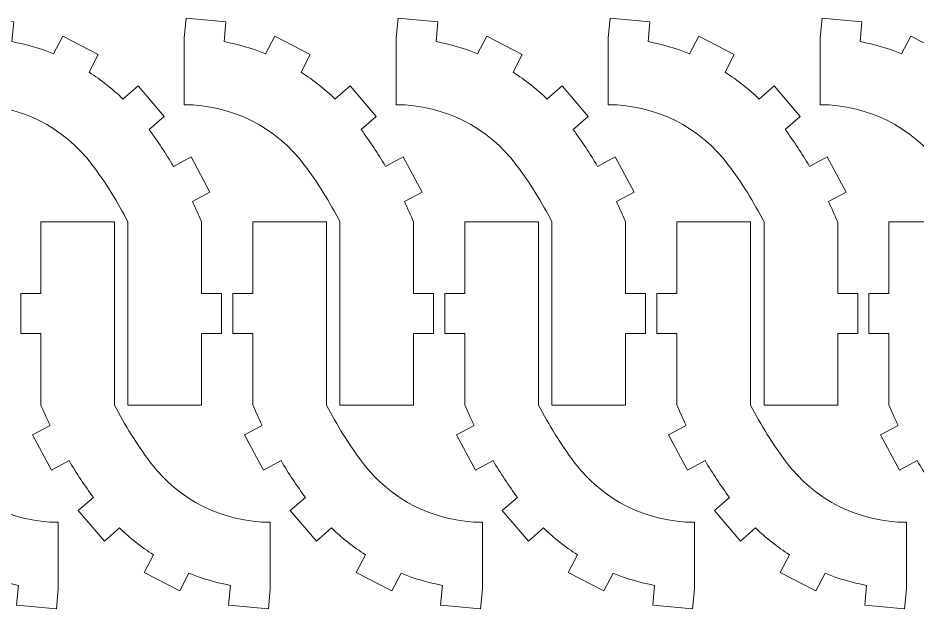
# Model space of a CAD drawing. Header units: millimetres. Extents: x -263 to 263, y -151 to 151.
# Drawn here: x 3 to 137.9, y 62.6 to 151.2 of the extents above; entities that cross this region are included whole.
import ezdxf

# ---------------------------------------------------------------- set-up
doc = ezdxf.new("R2010")
doc.units = ezdxf.units.MM
doc.header["$MEASUREMENT"] = 0
doc.layers.add('Camada 1', color=7, linetype='Continuous')

msp = doc.modelspace()

# ---------------------------------------------------------------- linework, layer by layer
at = {"layer": 'Camada 1', "lineweight": 20}
for points in [[(19.4845, 120.6356), (19.4845, 120.6356), (19.4845, 93.1902), (19.4845, 93.1902), (19.4845, 93.1902), (19.4845, 93.1902), (30.5248, 93.1902), (30.5248, 93.1902), (30.5248, 93.1902), (30.5248, 93.1902), (30.5248, 103.9129), (30.5248, 103.9129), (30.5248, 103.9129), (30.5248, 103.9129), (33.5248, 103.9129), (33.5248, 103.9129), (33.5248, 103.9129), (33.5248, 103.9129), (33.5248, 109.9129), (33.5248, 109.9129), (33.5248, 109.9129), (33.5248, 109.9129), (30.5248, 109.9129), (30.5248, 109.9129), (30.5248, 109.9129), (30.5248, 109.9129), (30.5248, 120.6356), (30.5248, 120.6356), (30.5248, 120.6356), (30.0886, 121.6592), (29.628, 122.6723), (29.1434, 123.6739), (29.1434, 123.6739), (29.1434, 123.6739), (31.7855, 125.0949), (31.7855, 125.0949), (31.7855, 125.0949), (31.7855, 125.0949), (28.9436, 130.3791), (28.9436, 130.3791), (28.9436, 130.3791), (28.9436, 130.3791), (26.3014, 128.9582), (26.3014, 128.9582), (26.3014, 128.9582), (25.1714, 130.8591), (23.952, 132.7055), (22.6472, 134.491), (22.6472, 134.491), (22.6472, 134.491), (24.9192, 136.4405), (24.9192, 136.4405), (24.9192, 136.4405), (24.9192, 136.4405), (21.0121, 140.9939), (21.0121, 140.9939), (21.0121, 140.9939), (21.0121, 140.9939), (18.7353, 139.0404), (18.7353, 139.0404), (18.7353, 139.0404), (17.1795, 140.5466), (15.4771, 141.8935), (13.6534, 143.0611), (13.6534, 143.0611), (13.6534, 143.0611), (15.0308, 145.7262), (15.0308, 145.7262), (15.0308, 145.7262), (15.0308, 145.7262), (9.7007, 148.4811), (9.7007, 148.4811), (9.7007, 148.4811), (9.7007, 148.4811), (8.3232, 145.816), (8.3232, 145.816), (8.3232, 145.816), (6.3159, 146.6285), (4.2325, 147.2383), (2.1039, 147.6364), (2.1039, 147.6364), (2.1039, 147.6364), (2.3809, 150.6235), (2.3809, 150.6235), (2.3809, 150.6235), (2.3809, 150.6235), (-3.5935, 151.1774), (-3.5935, 151.1774), (-3.5935, 151.1774), (-3.5935, 151.1774), (-3.8704, 148.1902), (-3.8704, 148.1902), (-3.8704, 148.1902), (-3.8704, 148.1902), (-3.8704, 138.1902), (-3.8704, 138.1902), (-3.8704, 138.1902), (3.2116, 138.1902), (9.8803, 134.8558), (14.1296, 129.1902), (14.1296, 129.1902), (16.1516, 126.4941), (17.943, 123.6325), (19.4845, 120.6356)], [(51.2681, 120.6356), (51.2681, 120.6356), (51.2681, 93.1902), (51.2681, 93.1902), (51.2681, 93.1902), (51.2681, 93.1902), (62.3084, 93.1902), (62.3084, 93.1902), (62.3084, 93.1902), (62.3084, 93.1902), (62.3084, 103.9129), (62.3084, 103.9129), (62.3084, 103.9129), (62.3084, 103.9129), (65.3084, 103.9129), (65.3084, 103.9129), (65.3084, 103.9129), (65.3084, 103.9129), (65.3084, 109.9129), (65.3084, 109.9129), (65.3084, 109.9129), (65.3084, 109.9129), (62.3084, 109.9129), (62.3084, 109.9129), (62.3084, 109.9129), (62.3084, 109.9129), (62.3084, 120.6356), (62.3084, 120.6356), (62.3084, 120.6356), (61.8722, 121.6592), (61.4116, 122.6723), (60.927, 123.6739), (60.927, 123.6739), (60.927, 123.6739), (63.5691, 125.0949), (63.5691, 125.0949), (63.5691, 125.0949), (63.5691, 125.0949), (60.7272, 130.3791), (60.7272, 130.3791), (60.7272, 130.3791), (60.7272, 130.3791), (58.085, 128.9582), (58.085, 128.9582), (58.085, 128.9582), (56.955, 130.8591), (55.7356, 132.7055), (54.4308, 134.491), (54.4308, 134.491), (54.4308, 134.491), (56.7028, 136.4405), (56.7028, 136.4405), (56.7028, 136.4405), (56.7028, 136.4405), (52.7957, 140.9939), (52.7957, 140.9939), (52.7957, 140.9939), (52.7957, 140.9939), (50.5189, 139.0404), (50.5189, 139.0404), (50.5189, 139.0404), (48.9631, 140.5466), (47.2607, 141.8935), (45.437, 143.0611), (45.437, 143.0611), (45.437, 143.0611), (46.8144, 145.7262), (46.8144, 145.7262), (46.8144, 145.7262), (46.8144, 145.7262), (41.4843, 148.4811), (41.4843, 148.4811), (41.4843, 148.4811), (41.4843, 148.4811), (40.1068, 145.816), (40.1068, 145.816), (40.1068, 145.816), (38.0995, 146.6285), (36.0161, 147.2383), (33.8875, 147.6364), (33.8875, 147.6364), (33.8875, 147.6364), (34.1645, 150.6235), (34.1645, 150.6235), (34.1645, 150.6235), (34.1645, 150.6235), (28.1901, 151.1774), (28.1901, 151.1774), (28.1901, 151.1774), (28.1901, 151.1774), (27.9132, 148.1902), (27.9132, 148.1902), (27.9132, 148.1902), (27.9132, 148.1902), (27.9132, 138.1902), (27.9132, 138.1902), (27.9132, 138.1902), (34.9952, 138.1902), (41.6639, 134.8558), (45.9132, 129.1902), (45.9132, 129.1902), (47.9352, 126.4941), (49.7266, 123.6325), (51.2681, 120.6356)], [(83.0517, 120.6356), (83.0517, 120.6356), (83.0517, 93.1902), (83.0517, 93.1902), (83.0517, 93.1902), (83.0517, 93.1902), (94.092, 93.1902), (94.092, 93.1902), (94.092, 93.1902), (94.092, 93.1902), (94.092, 103.9129), (94.092, 103.9129), (94.092, 103.9129), (94.092, 103.9129), (97.092, 103.9129), (97.092, 103.9129), (97.092, 103.9129), (97.092, 103.9129), (97.092, 109.9129), (97.092, 109.9129), (97.092, 109.9129), (97.092, 109.9129), (94.092, 109.9129), (94.092, 109.9129), (94.092, 109.9129), (94.092, 109.9129), (94.092, 120.6356), (94.092, 120.6356), (94.092, 120.6356), (93.6558, 121.6592), (93.1952, 122.6723), (92.7106, 123.6739), (92.7106, 123.6739), (92.7106, 123.6739), (95.3527, 125.0949), (95.3527, 125.0949), (95.3527, 125.0949), (95.3527, 125.0949), (92.5108, 130.3791), (92.5108, 130.3791), (92.5108, 130.3791), (92.5108, 130.3791), (89.8686, 128.9582), (89.8686, 128.9582), (89.8686, 128.9582), (88.7386, 130.8591), (87.5192, 132.7055), (86.2144, 134.491), (86.2144, 134.491), (86.2144, 134.491), (88.4864, 136.4405), (88.4864, 136.4405), (88.4864, 136.4405), (88.4864, 136.4405), (84.5793, 140.9939), (84.5793, 140.9939), (84.5793, 140.9939), (84.5793, 140.9939), (82.3025, 139.0404), (82.3025, 139.0404), (82.3025, 139.0404), (80.7467, 140.5466), (79.0443, 141.8935), (77.2206, 143.0611), (77.2206, 143.0611), (77.2206, 143.0611), (78.598, 145.7262), (78.598, 145.7262), (78.598, 145.7262), (78.598, 145.7262), (73.2679, 148.4811), (73.2679, 148.4811), (73.2679, 148.4811), (73.2679, 148.4811), (71.8904, 145.816), (71.8904, 145.816), (71.8904, 145.816), (69.8831, 146.6285), (67.7997, 147.2383), (65.6711, 147.6364), (65.6711, 147.6364), (65.6711, 147.6364), (65.9481, 150.6235), (65.9481, 150.6235), (65.9481, 150.6235), (65.9481, 150.6235), (59.9737, 151.1774), (59.9737, 151.1774), (59.9737, 151.1774), (59.9737, 151.1774), (59.6968, 148.1902), (59.6968, 148.1902), (59.6968, 148.1902), (59.6968, 148.1902), (59.6968, 138.1902), (59.6968, 138.1902), (59.6968, 138.1902), (66.7788, 138.1902), (73.4475, 134.8558), (77.6968, 129.1902), (77.6968, 129.1902), (79.7188, 126.4941), (81.5102, 123.6325), (83.0517, 120.6356)], [(114.8353, 120.6356), (114.8353, 120.6356), (114.8353, 93.1902), (114.8353, 93.1902), (114.8353, 93.1902), (114.8353, 93.1902), (125.8756, 93.1902), (125.8756, 93.1902), (125.8756, 93.1902), (125.8756, 93.1902), (125.8756, 103.9129), (125.8756, 103.9129), (125.8756, 103.9129), (125.8756, 103.9129), (128.8756, 103.9129), (128.8756, 103.9129), (128.8756, 103.9129), (128.8756, 103.9129), (128.8756, 109.9129), (128.8756, 109.9129), (128.8756, 109.9129), (128.8756, 109.9129), (125.8756, 109.9129), (125.8756, 109.9129), (125.8756, 109.9129), (125.8756, 109.9129), (125.8756, 120.6356), (125.8756, 120.6356), (125.8756, 120.6356), (125.4394, 121.6592), (124.9788, 122.6723), (124.4942, 123.6739), (124.4942, 123.6739), (124.4942, 123.6739), (127.1363, 125.0949), (127.1363, 125.0949), (127.1363, 125.0949), (127.1363, 125.0949), (124.2944, 130.3791), (124.2944, 130.3791), (124.2944, 130.3791), (124.2944, 130.3791), (121.6522, 128.9582), (121.6522, 128.9582), (121.6522, 128.9582), (120.5222, 130.8591), (119.3028, 132.7055), (117.998, 134.491), (117.998, 134.491), (117.998, 134.491), (120.27, 136.4405), (120.27, 136.4405), (120.27, 136.4405), (120.27, 136.4405), (116.3629, 140.9939), (116.3629, 140.9939), (116.3629, 140.9939), (116.3629, 140.9939), (114.0861, 139.0404), (114.0861, 139.0404), (114.0861, 139.0404), (112.5303, 140.5466), (110.8279, 141.8935), (109.0042, 143.0611), (109.0042, 143.0611), (109.0042, 143.0611), (110.3816, 145.7262), (110.3816, 145.7262), (110.3816, 145.7262), (110.3816, 145.7262), (105.0515, 148.4811), (105.0515, 148.4811), (105.0515, 148.4811), (105.0515, 148.4811), (103.674, 145.816), (103.674, 145.816), (103.674, 145.816), (101.6667, 146.6285), (99.5833, 147.2383), (97.4547, 147.6364), (97.4547, 147.6364), (97.4547, 147.6364), (97.7317, 150.6235), (97.7317, 150.6235), (97.7317, 150.6235), (97.7317, 150.6235), (91.7573, 151.1774), (91.7573, 151.1774), (91.7573, 151.1774), (91.7573, 151.1774), (91.4804, 148.1902), (91.4804, 148.1902), (91.4804, 148.1902), (91.4804, 148.1902), (91.4804, 138.1902), (91.4804, 138.1902), (91.4804, 138.1902), (98.5624, 138.1902), (105.2311, 134.8558), (109.4804, 129.1902), (109.4804, 129.1902), (111.5024, 126.4941), (113.2938, 123.6325), (114.8353, 120.6356)], [(146.6189, 120.6356), (146.6189, 120.6356), (146.6189, 93.1902), (146.6189, 93.1902), (146.6189, 93.1902), (146.6189, 93.1902), (157.6592, 93.1902), (157.6592, 93.1902), (157.6592, 93.1902), (157.6592, 93.1902), (157.6592, 103.9129), (157.6592, 103.9129), (157.6592, 103.9129), (157.6592, 103.9129), (160.6592, 103.9129), (160.6592, 103.9129), (160.6592, 103.9129), (160.6592, 103.9129), (160.6592, 109.9129), (160.6592, 109.9129), (160.6592, 109.9129), (160.6592, 109.9129), (157.6592, 109.9129), (157.6592, 109.9129), (157.6592, 109.9129), (157.6592, 109.9129), (157.6592, 120.6356), (157.6592, 120.6356), (157.6592, 120.6356), (157.223, 121.6592), (156.7624, 122.6723), (156.2778, 123.6739), (156.2778, 123.6739), (156.2778, 123.6739), (158.9199, 125.0949), (158.9199, 125.0949), (158.9199, 125.0949), (158.9199, 125.0949), (156.078, 130.3791), (156.078, 130.3791), (156.078, 130.3791), (156.078, 130.3791), (153.4358, 128.9582), (153.4358, 128.9582), (153.4358, 128.9582), (152.3058, 130.8591), (151.0864, 132.7055), (149.7816, 134.491), (149.7816, 134.491), (149.7816, 134.491), (152.0536, 136.4405), (152.0536, 136.4405), (152.0536, 136.4405), (152.0536, 136.4405), (148.1465, 140.9939), (148.1465, 140.9939), (148.1465, 140.9939), (148.1465, 140.9939), (145.8697, 139.0404), (145.8697, 139.0404), (145.8697, 139.0404), (144.3139, 140.5466), (142.6115, 141.8935), (140.7878, 143.0611), (140.7878, 143.0611), (140.7878, 143.0611), (142.1652, 145.7262), (142.1652, 145.7262), (142.1652, 145.7262), (142.1652, 145.7262), (136.8351, 148.4811), (136.8351, 148.4811), (136.8351, 148.4811), (136.8351, 148.4811), (135.4576, 145.816), (135.4576, 145.816), (135.4576, 145.816), (133.4503, 146.6285), (131.3669, 147.2383), (129.2383, 147.6364), (129.2383, 147.6364), (129.2383, 147.6364), (129.5153, 150.6235), (129.5153, 150.6235), (129.5153, 150.6235), (129.5153, 150.6235), (123.5409, 151.1774), (123.5409, 151.1774), (123.5409, 151.1774), (123.5409, 151.1774), (123.264, 148.1902), (123.264, 148.1902), (123.264, 148.1902), (123.264, 148.1902), (123.264, 138.1902), (123.264, 138.1902), (123.264, 138.1902), (130.346, 138.1902), (137.0147, 134.8558), (141.264, 129.1902), (141.264, 129.1902), (143.286, 126.4941), (145.0774, 123.6325), (146.6189, 120.6356)], [(-14.3099, 93.1902), (-14.3099, 93.1902), (-14.3099, 120.6356), (-14.3099, 120.6356), (-14.3099, 120.6356), (-14.3099, 120.6356), (-25.3502, 120.6356), (-25.3502, 120.6356), (-25.3502, 120.6356), (-25.3502, 120.6356), (-25.3502, 109.9129), (-25.3502, 109.9129), (-25.3502, 109.9129), (-25.3502, 109.9129), (-28.3502, 109.9129), (-28.3502, 109.9129), (-28.3502, 109.9129), (-28.3502, 109.9129), (-28.3502, 103.9129), (-28.3502, 103.9129), (-28.3502, 103.9129), (-28.3502, 103.9129), (-25.3502, 103.9129), (-25.3502, 103.9129), (-25.3502, 103.9129), (-25.3502, 103.9129), (-25.3502, 93.1902), (-25.3502, 93.1902), (-25.3502, 93.1902), (-24.914, 92.1666), (-24.4534, 91.1535), (-23.9688, 90.1519), (-23.9688, 90.1519), (-23.9688, 90.1519), (-26.6109, 88.7309), (-26.6109, 88.7309), (-26.6109, 88.7309), (-26.6109, 88.7309), (-23.769, 83.4467), (-23.769, 83.4467), (-23.769, 83.4467), (-23.769, 83.4467), (-21.1268, 84.8676), (-21.1268, 84.8676), (-21.1268, 84.8676), (-19.9968, 82.9667), (-18.7774, 81.1203), (-17.4726, 79.3348), (-17.4726, 79.3348), (-17.4726, 79.3348), (-19.7446, 77.3853), (-19.7446, 77.3853), (-19.7446, 77.3853), (-19.7446, 77.3853), (-15.8375, 72.8319), (-15.8375, 72.8319), (-15.8375, 72.8319), (-15.8375, 72.8319), (-13.5607, 74.7854), (-13.5607, 74.7854), (-13.5607, 74.7854), (-12.0049, 73.2792), (-10.3025, 71.9323), (-8.4788, 70.7647), (-8.4788, 70.7647), (-8.4788, 70.7647), (-9.8562, 68.0996), (-9.8562, 68.0996), (-9.8562, 68.0996), (-9.8562, 68.0996), (-4.5261, 65.3447), (-4.5261, 65.3447), (-4.5261, 65.3447), (-4.5261, 65.3447), (-3.1486, 68.0098), (-3.1486, 68.0098), (-3.1486, 68.0098), (-1.1413, 67.1973), (0.9421, 66.5875), (3.0707, 66.1894), (3.0707, 66.1894), (3.0707, 66.1894), (2.7937, 63.2023), (2.7937, 63.2023), (2.7937, 63.2023), (2.7937, 63.2023), (8.7681, 62.6484), (8.7681, 62.6484), (8.7681, 62.6484), (8.7681, 62.6484), (9.045, 65.6356), (9.045, 65.6356), (9.045, 65.6356), (9.045, 65.6356), (9.045, 75.6356), (9.045, 75.6356), (9.045, 75.6356), (1.963, 75.6356), (-4.7057, 78.97), (-8.955, 84.6356), (-8.955, 84.6356), (-10.977, 87.3317), (-12.7684, 90.1933), (-14.3099, 93.1902)], [(17.4737, 93.1902), (17.4737, 93.1902), (17.4737, 120.6356), (17.4737, 120.6356), (17.4737, 120.6356), (17.4737, 120.6356), (6.4334, 120.6356), (6.4334, 120.6356), (6.4334, 120.6356), (6.4334, 120.6356), (6.4334, 109.9129), (6.4334, 109.9129), (6.4334, 109.9129), (6.4334, 109.9129), (3.4334, 109.9129), (3.4334, 109.9129), (3.4334, 109.9129), (3.4334, 109.9129), (3.4334, 103.9129), (3.4334, 103.9129), (3.4334, 103.9129), (3.4334, 103.9129), (6.4334, 103.9129), (6.4334, 103.9129), (6.4334, 103.9129), (6.4334, 103.9129), (6.4334, 93.1902), (6.4334, 93.1902), (6.4334, 93.1902), (6.8696, 92.1666), (7.3302, 91.1535), (7.8148, 90.1519), (7.8148, 90.1519), (7.8148, 90.1519), (5.1727, 88.7309), (5.1727, 88.7309), (5.1727, 88.7309), (5.1727, 88.7309), (8.0146, 83.4467), (8.0146, 83.4467), (8.0146, 83.4467), (8.0146, 83.4467), (10.6568, 84.8676), (10.6568, 84.8676), (10.6568, 84.8676), (11.7868, 82.9667), (13.0062, 81.1203), (14.311, 79.3348), (14.311, 79.3348), (14.311, 79.3348), (12.039, 77.3853), (12.039, 77.3853), (12.039, 77.3853), (12.039, 77.3853), (15.9461, 72.8319), (15.9461, 72.8319), (15.9461, 72.8319), (15.9461, 72.8319), (18.2229, 74.7854), (18.2229, 74.7854), (18.2229, 74.7854), (19.7787, 73.2792), (21.4811, 71.9323), (23.3048, 70.7647), (23.3048, 70.7647), (23.3048, 70.7647), (21.9274, 68.0996), (21.9274, 68.0996), (21.9274, 68.0996), (21.9274, 68.0996), (27.2575, 65.3447), (27.2575, 65.3447), (27.2575, 65.3447), (27.2575, 65.3447), (28.635, 68.0098), (28.635, 68.0098), (28.635, 68.0098), (30.6423, 67.1973), (32.7257, 66.5875), (34.8543, 66.1894), (34.8543, 66.1894), (34.8543, 66.1894), (34.5773, 63.2023), (34.5773, 63.2023), (34.5773, 63.2023), (34.5773, 63.2023), (40.5517, 62.6484), (40.5517, 62.6484), (40.5517, 62.6484), (40.5517, 62.6484), (40.8286, 65.6356), (40.8286, 65.6356), (40.8286, 65.6356), (40.8286, 65.6356), (40.8286, 75.6356), (40.8286, 75.6356), (40.8286, 75.6356), (33.7466, 75.6356), (27.0779, 78.97), (22.8286, 84.6356), (22.8286, 84.6356), (20.8066, 87.3317), (19.0152, 90.1933), (17.4737, 93.1902)], [(49.2573, 93.1902), (49.2573, 93.1902), (49.2573, 120.6356), (49.2573, 120.6356), (49.2573, 120.6356), (49.2573, 120.6356), (38.217, 120.6356), (38.217, 120.6356), (38.217, 120.6356), (38.217, 120.6356), (38.217, 109.9129), (38.217, 109.9129), (38.217, 109.9129), (38.217, 109.9129), (35.217, 109.9129), (35.217, 109.9129), (35.217, 109.9129), (35.217, 109.9129), (35.217, 103.9129), (35.217, 103.9129), (35.217, 103.9129), (35.217, 103.9129), (38.217, 103.9129), (38.217, 103.9129), (38.217, 103.9129), (38.217, 103.9129), (38.217, 93.1902), (38.217, 93.1902), (38.217, 93.1902), (38.6532, 92.1666), (39.1138, 91.1535), (39.5984, 90.1519), (39.5984, 90.1519), (39.5984, 90.1519), (36.9563, 88.7309), (36.9563, 88.7309), (36.9563, 88.7309), (36.9563, 88.7309), (39.7982, 83.4467), (39.7982, 83.4467), (39.7982, 83.4467), (39.7982, 83.4467), (42.4404, 84.8676), (42.4404, 84.8676), (42.4404, 84.8676), (43.5704, 82.9667), (44.7898, 81.1203), (46.0946, 79.3348), (46.0946, 79.3348), (46.0946, 79.3348), (43.8226, 77.3853), (43.8226, 77.3853), (43.8226, 77.3853), (43.8226, 77.3853), (47.7297, 72.8319), (47.7297, 72.8319), (47.7297, 72.8319), (47.7297, 72.8319), (50.0065, 74.7854), (50.0065, 74.7854), (50.0065, 74.7854), (51.5623, 73.2792), (53.2647, 71.9323), (55.0884, 70.7647), (55.0884, 70.7647), (55.0884, 70.7647), (53.711, 68.0996), (53.711, 68.0996), (53.711, 68.0996), (53.711, 68.0996), (59.0411, 65.3447), (59.0411, 65.3447), (59.0411, 65.3447), (59.0411, 65.3447), (60.4186, 68.0098), (60.4186, 68.0098), (60.4186, 68.0098), (62.4259, 67.1973), (64.5093, 66.5875), (66.6379, 66.1894), (66.6379, 66.1894), (66.6379, 66.1894), (66.3609, 63.2023), (66.3609, 63.2023), (66.3609, 63.2023), (66.3609, 63.2023), (72.3353, 62.6484), (72.3353, 62.6484), (72.3353, 62.6484), (72.3353, 62.6484), (72.6122, 65.6356), (72.6122, 65.6356), (72.6122, 65.6356), (72.6122, 65.6356), (72.6122, 75.6356), (72.6122, 75.6356), (72.6122, 75.6356), (65.5302, 75.6356), (58.8615, 78.97), (54.6122, 84.6356), (54.6122, 84.6356), (52.5902, 87.3317), (50.7988, 90.1933), (49.2573, 93.1902)], [(81.0409, 93.1902), (81.0409, 93.1902), (81.0409, 120.6356), (81.0409, 120.6356), (81.0409, 120.6356), (81.0409, 120.6356), (70.0006, 120.6356), (70.0006, 120.6356), (70.0006, 120.6356), (70.0006, 120.6356), (70.0006, 109.9129), (70.0006, 109.9129), (70.0006, 109.9129), (70.0006, 109.9129), (67.0006, 109.9129), (67.0006, 109.9129), (67.0006, 109.9129), (67.0006, 109.9129), (67.0006, 103.9129), (67.0006, 103.9129), (67.0006, 103.9129), (67.0006, 103.9129), (70.0006, 103.9129), (70.0006, 103.9129), (70.0006, 103.9129), (70.0006, 103.9129), (70.0006, 93.1902), (70.0006, 93.1902), (70.0006, 93.1902), (70.4368, 92.1666), (70.8974, 91.1535), (71.382, 90.1519), (71.382, 90.1519), (71.382, 90.1519), (68.7399, 88.7309), (68.7399, 88.7309), (68.7399, 88.7309), (68.7399, 88.7309), (71.5818, 83.4467), (71.5818, 83.4467), (71.5818, 83.4467), (71.5818, 83.4467), (74.224, 84.8676), (74.224, 84.8676), (74.224, 84.8676), (75.354, 82.9667), (76.5734, 81.1203), (77.8782, 79.3348), (77.8782, 79.3348), (77.8782, 79.3348), (75.6062, 77.3853), (75.6062, 77.3853), (75.6062, 77.3853), (75.6062, 77.3853), (79.5133, 72.8319), (79.5133, 72.8319), (79.5133, 72.8319), (79.5133, 72.8319), (81.7901, 74.7854), (81.7901, 74.7854), (81.7901, 74.7854), (83.3459, 73.2792), (85.0483, 71.9323), (86.872, 70.7647), (86.872, 70.7647), (86.872, 70.7647), (85.4946, 68.0996), (85.4946, 68.0996), (85.4946, 68.0996), (85.4946, 68.0996), (90.8247, 65.3447), (90.8247, 65.3447), (90.8247, 65.3447), (90.8247, 65.3447), (92.2022, 68.0098), (92.2022, 68.0098), (92.2022, 68.0098), (94.2095, 67.1973), (96.2929, 66.5875), (98.4215, 66.1894), (98.4215, 66.1894), (98.4215, 66.1894), (98.1445, 63.2023), (98.1445, 63.2023), (98.1445, 63.2023), (98.1445, 63.2023), (104.1189, 62.6484), (104.1189, 62.6484), (104.1189, 62.6484), (104.1189, 62.6484), (104.3958, 65.6356), (104.3958, 65.6356), (104.3958, 65.6356), (104.3958, 65.6356), (104.3958, 75.6356), (104.3958, 75.6356), (104.3958, 75.6356), (97.3138, 75.6356), (90.6451, 78.97), (86.3958, 84.6356), (86.3958, 84.6356), (84.3738, 87.3317), (82.5824, 90.1933), (81.0409, 93.1902)], [(112.8245, 93.1902), (112.8245, 93.1902), (112.8245, 120.6356), (112.8245, 120.6356), (112.8245, 120.6356), (112.8245, 120.6356), (101.7842, 120.6356), (101.7842, 120.6356), (101.7842, 120.6356), (101.7842, 120.6356), (101.7842, 109.9129), (101.7842, 109.9129), (101.7842, 109.9129), (101.7842, 109.9129), (98.7842, 109.9129), (98.7842, 109.9129), (98.7842, 109.9129), (98.7842, 109.9129), (98.7842, 103.9129), (98.7842, 103.9129), (98.7842, 103.9129), (98.7842, 103.9129), (101.7842, 103.9129), (101.7842, 103.9129), (101.7842, 103.9129), (101.7842, 103.9129), (101.7842, 93.1902), (101.7842, 93.1902), (101.7842, 93.1902), (102.2204, 92.1666), (102.681, 91.1535), (103.1656, 90.1519), (103.1656, 90.1519), (103.1656, 90.1519), (100.5235, 88.7309), (100.5235, 88.7309), (100.5235, 88.7309), (100.5235, 88.7309), (103.3654, 83.4467), (103.3654, 83.4467), (103.3654, 83.4467), (103.3654, 83.4467), (106.0076, 84.8676), (106.0076, 84.8676), (106.0076, 84.8676), (107.1376, 82.9667), (108.357, 81.1203), (109.6618, 79.3348), (109.6618, 79.3348), (109.6618, 79.3348), (107.3898, 77.3853), (107.3898, 77.3853), (107.3898, 77.3853), (107.3898, 77.3853), (111.2969, 72.8319), (111.2969, 72.8319), (111.2969, 72.8319), (111.2969, 72.8319), (113.5737, 74.7854), (113.5737, 74.7854), (113.5737, 74.7854), (115.1295, 73.2792), (116.8319, 71.9323), (118.6556, 70.7647), (118.6556, 70.7647), (118.6556, 70.7647), (117.2782, 68.0996), (117.2782, 68.0996), (117.2782, 68.0996), (117.2782, 68.0996), (122.6083, 65.3447), (122.6083, 65.3447), (122.6083, 65.3447), (122.6083, 65.3447), (123.9858, 68.0098), (123.9858, 68.0098), (123.9858, 68.0098), (125.9931, 67.1973), (128.0765, 66.5875), (130.2051, 66.1894), (130.2051, 66.1894), (130.2051, 66.1894), (129.9281, 63.2023), (129.9281, 63.2023), (129.9281, 63.2023), (129.9281, 63.2023), (135.9025, 62.6484), (135.9025, 62.6484), (135.9025, 62.6484), (135.9025, 62.6484), (136.1794, 65.6356), (136.1794, 65.6356), (136.1794, 65.6356), (136.1794, 65.6356), (136.1794, 75.6356), (136.1794, 75.6356), (136.1794, 75.6356), (129.0974, 75.6356), (122.4287, 78.97), (118.1794, 84.6356), (118.1794, 84.6356), (116.1574, 87.3317), (114.366, 90.1933), (112.8245, 93.1902)], [(144.6081, 93.1902), (144.6081, 93.1902), (144.6081, 120.6356), (144.6081, 120.6356), (144.6081, 120.6356), (144.6081, 120.6356), (133.5678, 120.6356), (133.5678, 120.6356), (133.5678, 120.6356), (133.5678, 120.6356), (133.5678, 109.9129), (133.5678, 109.9129), (133.5678, 109.9129), (133.5678, 109.9129), (130.5678, 109.9129), (130.5678, 109.9129), (130.5678, 109.9129), (130.5678, 109.9129), (130.5678, 103.9129), (130.5678, 103.9129), (130.5678, 103.9129), (130.5678, 103.9129), (133.5678, 103.9129), (133.5678, 103.9129), (133.5678, 103.9129), (133.5678, 103.9129), (133.5678, 93.1902), (133.5678, 93.1902), (133.5678, 93.1902), (134.004, 92.1666), (134.4646, 91.1535), (134.9492, 90.1519), (134.9492, 90.1519), (134.9492, 90.1519), (132.3071, 88.7309), (132.3071, 88.7309), (132.3071, 88.7309), (132.3071, 88.7309), (135.149, 83.4467), (135.149, 83.4467), (135.149, 83.4467), (135.149, 83.4467), (137.7912, 84.8676), (137.7912, 84.8676), (137.7912, 84.8676), (138.9212, 82.9667), (140.1406, 81.1203), (141.4454, 79.3348), (141.4454, 79.3348), (141.4454, 79.3348), (139.1734, 77.3853), (139.1734, 77.3853), (139.1734, 77.3853), (139.1734, 77.3853), (143.0805, 72.8319), (143.0805, 72.8319), (143.0805, 72.8319), (143.0805, 72.8319), (145.3573, 74.7854), (145.3573, 74.7854), (145.3573, 74.7854), (146.9131, 73.2792), (148.6155, 71.9323), (150.4392, 70.7647), (150.4392, 70.7647), (150.4392, 70.7647), (149.0618, 68.0996), (149.0618, 68.0996), (149.0618, 68.0996), (149.0618, 68.0996), (154.3919, 65.3447), (154.3919, 65.3447), (154.3919, 65.3447), (154.3919, 65.3447), (155.7694, 68.0098), (155.7694, 68.0098), (155.7694, 68.0098), (157.7767, 67.1973), (159.8601, 66.5875), (161.9887, 66.1894), (161.9887, 66.1894), (161.9887, 66.1894), (161.7117, 63.2023), (161.7117, 63.2023), (161.7117, 63.2023), (161.7117, 63.2023), (167.6861, 62.6484), (167.6861, 62.6484), (167.6861, 62.6484), (167.6861, 62.6484), (167.963, 65.6356), (167.963, 65.6356), (167.963, 65.6356), (167.963, 65.6356), (167.963, 75.6356), (167.963, 75.6356), (167.963, 75.6356), (160.881, 75.6356), (154.2123, 78.97), (149.963, 84.6356), (149.963, 84.6356), (147.941, 87.3317), (146.1496, 90.1933), (144.6081, 93.1902)]]:
    msp.add_open_spline(points, degree=3, knots=[0, 0, 0, 0, 0.03703704, 0.03703704, 0.03703704, 0.03703704, 0.07407407, 0.07407407, 0.07407407, 0.07407407, 0.11111111, 0.11111111, 0.11111111, 0.11111111, 0.14814815, 0.14814815, 0.14814815, 0.14814815, 0.18518519, 0.18518519, 0.18518519, 0.18518519, 0.22222222, 0.22222222, 0.22222222, 0.22222222, 0.25925926, 0.25925926, 0.25925926, 0.25925926, 0.2962963, 0.2962963, 0.2962963, 0.2962963, 0.33333333, 0.33333333, 0.33333333, 0.33333333, 0.37037037, 0.37037037, 0.37037037, 0.37037037, 0.40740741, 0.40740741, 0.40740741, 0.40740741, 0.44444444, 0.44444444, 0.44444444, 0.44444444, 0.48148148, 0.48148148, 0.48148148, 0.48148148, 0.51851852, 0.51851852, 0.51851852, 0.51851852, 0.55555556, 0.55555556, 0.55555556, 0.55555556, 0.59259259, 0.59259259, 0.59259259, 0.59259259, 0.62962963, 0.62962963, 0.62962963, 0.62962963, 0.66666667, 0.66666667, 0.66666667, 0.66666667, 0.7037037, 0.7037037, 0.7037037, 0.7037037, 0.74074074, 0.74074074, 0.74074074, 0.74074074, 0.77777778, 0.77777778, 0.77777778, 0.77777778, 0.81481481, 0.81481481, 0.81481481, 0.81481481, 0.85185185, 0.85185185, 0.85185185, 0.85185185, 0.88888889, 0.88888889, 0.88888889, 0.88888889, 0.92592593, 0.92592593, 0.92592593, 0.92592593, 1, 1, 1, 1], dxfattribs=at)

doc.saveas('drawing.dxf')
